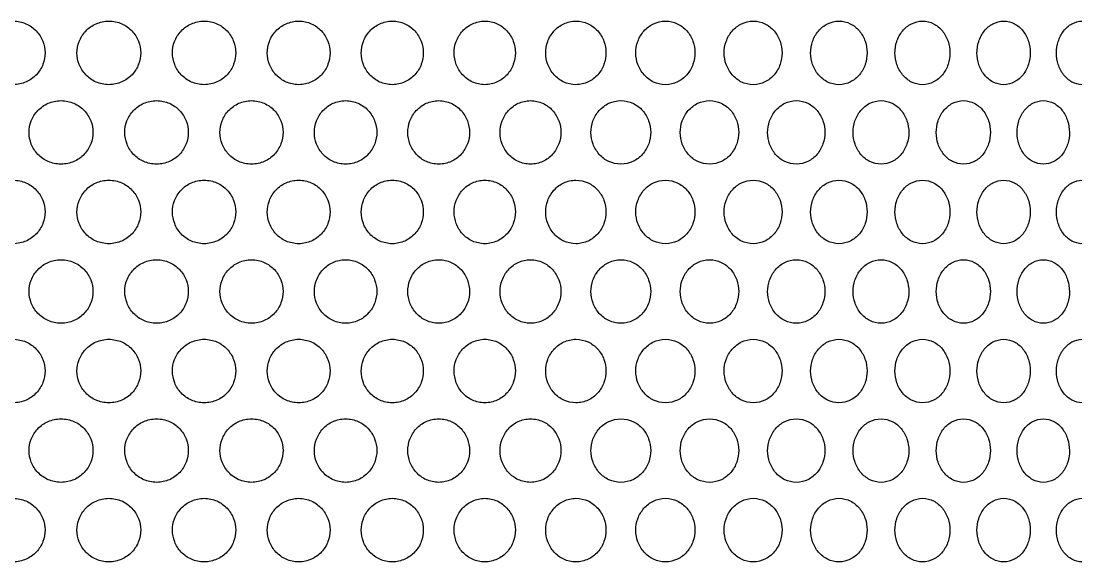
# Model space of a CAD drawing. Header units: millimetres. Extents: x 750 to 8479, y 2174 to 4333.
# Drawn here: x 1292.8 to 1425.3, y 2675.1 to 2743.1 of the extents above; entities that cross this region are included whole.
import ezdxf

# ---------------------------------------------------------------- set-up
doc = ezdxf.new("R2010")
doc.units = ezdxf.units.MM
doc.header["$LTSCALE"] = 153.67
doc.layers.add('02___PRT_ALL_AXES', color=7, linetype='CONTINUOUS')

msp = doc.modelspace()

# ---------------------------------------------------------------- linework, layer by layer
at = {"layer": '02___PRT_ALL_AXES', "color": 0, "linetype": 'Continuous'}
for points in [[(1291.80992, 2743.06591), (1292.40361, 2743.04407), (1293.46504, 2742.83209), (1294.79914, 2741.88914), (1295.63855, 2740.54927), (1295.91488, 2739.08257), (1295.6497, 2737.60871), (1294.81201, 2736.25421), (1293.47102, 2735.30107), (1292.40599, 2735.08754), (1291.80992, 2735.06591)], [(1303.83425, 2735.06591), (1303.24291, 2735.08775), (1302.185, 2735.29974), (1300.85404, 2736.24269), (1300.01596, 2737.58256), (1299.73997, 2739.04925), (1300.00483, 2740.52312), (1300.84119, 2741.87762), (1302.17905, 2742.83075), (1303.24053, 2743.04428), (1303.83425, 2743.06591)], [(1303.83425, 2743.06591), (1304.42559, 2743.04407), (1305.48264, 2742.83209), (1306.81084, 2741.88914), (1307.64635, 2740.54927), (1307.92137, 2739.08257), (1307.65745, 2737.60871), (1306.82366, 2736.25421), (1305.4886, 2735.30107), (1304.42797, 2735.08754), (1303.83425, 2735.06591)], [(1315.79705, 2735.06591), (1315.20943, 2735.08775), (1314.15798, 2735.29974), (1312.83476, 2736.24269), (1312.00137, 2737.58256), (1311.72689, 2739.04925), (1311.99029, 2740.52312), (1312.82199, 2741.87762), (1314.15206, 2742.83075), (1315.20706, 2743.04428), (1315.79705, 2743.06591)], [(1315.79705, 2743.06591), (1316.38467, 2743.04407), (1317.43487, 2742.83209), (1318.75408, 2741.88914), (1319.58375, 2740.54927), (1319.85681, 2739.08257), (1319.59476, 2737.60871), (1318.76681, 2736.25421), (1317.44079, 2735.30107), (1316.38704, 2735.08754), (1315.79705, 2735.06591)], [(1327.67045, 2735.06591), (1327.08792, 2735.08775), (1326.04538, 2735.29974), (1324.73298, 2736.24269), (1323.90621, 2737.58256), (1323.63389, 2739.04925), (1323.89523, 2740.52312), (1324.72031, 2741.87762), (1326.03951, 2742.83075), (1327.08558, 2743.04428), (1327.67045, 2743.06591)], [(1327.67045, 2743.06591), (1328.25298, 2743.04407), (1329.29389, 2742.83209), (1330.60104, 2741.88914), (1331.42292, 2740.54927), (1331.6934, 2739.08257), (1331.43383, 2737.60871), (1330.61365, 2736.25421), (1329.29975, 2735.30107), (1328.25533, 2735.08754), (1327.67045, 2735.06591)], [(1339.42681, 2735.06591), (1338.85072, 2735.08775), (1337.81952, 2735.29974), (1336.521, 2736.24269), (1335.70278, 2737.58256), (1335.43324, 2739.04925), (1335.69191, 2740.52312), (1336.50846, 2741.87762), (1337.81371, 2742.83075), (1338.8484, 2743.04428), (1339.42681, 2743.06591)], [(1339.42681, 2743.06591), (1340.00289, 2743.04407), (1341.03209, 2742.83209), (1342.32412, 2741.88914), (1343.13631, 2740.54927), (1343.40357, 2739.08257), (1343.1471, 2737.60871), (1342.33659, 2736.25421), (1341.03788, 2735.30107), (1340.00521, 2735.08754), (1339.42681, 2735.06591)], [(1351.03874, 2735.06591), (1350.47044, 2735.08775), (1349.45298, 2735.29974), (1348.17136, 2736.24269), (1347.36359, 2737.58256), (1347.09747, 2739.04925), (1347.35286, 2740.52312), (1348.15898, 2741.87762), (1349.44725, 2742.83075), (1350.46815, 2743.04428), (1351.03874, 2743.06591)], [(1351.03874, 2743.06591), (1351.60704, 2743.04407), (1352.62211, 2742.83209), (1353.89603, 2741.88914), (1354.69664, 2740.54927), (1354.96005, 2739.08257), (1354.70727, 2737.60871), (1353.90832, 2736.25421), (1352.62783, 2735.30107), (1351.60932, 2735.08754), (1351.03874, 2735.06591)], [(1362.4792, 2735.06591), (1361.92001, 2735.08775), (1360.91866, 2735.29974), (1359.65693, 2736.24269), (1358.8615, 2737.58256), (1358.59941, 2739.04925), (1358.85093, 2740.52312), (1359.64474, 2741.87762), (1360.91302, 2742.83075), (1361.91776, 2743.04428), (1362.4792, 2743.06591)], [(1362.4792, 2743.06591), (1363.03839, 2743.04407), (1364.03698, 2742.83209), (1365.28982, 2741.88914), (1366.07698, 2740.54927), (1366.33594, 2739.08257), (1366.08743, 2737.60871), (1365.30191, 2736.25421), (1364.04261, 2735.30107), (1363.04064, 2735.08754), (1362.4792, 2735.06591)], [(1373.72155, 2735.06591), (1373.17278, 2735.08775), (1372.18986, 2735.29974), (1370.95096, 2736.24269), (1370.16971, 2737.58256), (1369.91227, 2739.04925), (1370.15933, 2740.52312), (1370.93899, 2741.87762), (1372.18432, 2742.83075), (1373.17057, 2743.04428), (1373.72155, 2743.06591)], [(1373.72155, 2743.06591), (1374.27032, 2743.04407), (1375.25012, 2742.83209), (1376.47895, 2741.88914), (1377.25083, 2740.54927), (1377.50473, 2739.08257), (1377.26107, 2737.60871), (1376.49081, 2736.25421), (1375.25563, 2735.30107), (1374.27253, 2735.08754), (1373.72155, 2735.06591)], [(1384.7396, 2735.06591), (1384.20252, 2735.08775), (1383.24033, 2735.29974), (1382.02714, 2736.24269), (1381.26191, 2737.58256), (1381.00971, 2739.04925), (1381.25174, 2740.52312), (1382.01542, 2741.87762), (1383.23491, 2742.83075), (1384.20036, 2743.04428), (1384.7396, 2743.06591)], [(1384.7396, 2743.06591), (1385.27669, 2743.04407), (1386.23539, 2742.83209), (1387.43737, 2741.88914), (1388.19216, 2740.54927), (1388.44041, 2739.08257), (1388.20218, 2737.60871), (1387.44896, 2736.25421), (1386.24079, 2735.30107), (1385.27885, 2735.08754), (1384.7396, 2735.06591)], [(1395.50771, 2735.06591), (1394.98357, 2735.08775), (1394.04435, 2735.29974), (1392.85969, 2736.24269), (1392.11225, 2737.58256), (1391.86588, 2739.04925), (1392.10232, 2740.52312), (1392.84825, 2741.87762), (1394.03906, 2742.83075), (1394.98146, 2743.04428), (1395.50771, 2743.06591)], [(1395.50771, 2743.06591), (1396.03185, 2743.04407), (1396.96723, 2742.83209), (1398.13955, 2741.88914), (1398.8755, 2740.54927), (1399.11752, 2739.08257), (1398.88527, 2737.60871), (1398.15085, 2736.25421), (1396.9725, 2735.30107), (1396.03395, 2735.08754), (1395.50771, 2735.06591)], [(1406.00077, 2735.06591), (1405.4908, 2735.08775), (1404.57674, 2735.29974), (1403.42338, 2736.24269), (1402.69547, 2737.58256), (1402.4555, 2739.04925), (1402.68579, 2740.52312), (1403.41223, 2741.87762), (1404.57159, 2742.83075), (1405.48874, 2743.04428), (1406.00077, 2743.06591)], [(1406.00077, 2743.06591), (1406.51075, 2743.04407), (1407.42064, 2742.83209), (1408.56056, 2741.88914), (1409.27597, 2740.54927), (1409.5112, 2739.08257), (1409.28546, 2737.60871), (1408.57155, 2736.25421), (1407.42577, 2735.30107), (1406.5128, 2735.08754), (1406.00077, 2735.06591)], [(1416.19437, 2735.06591), (1415.69975, 2735.08775), (1414.81297, 2735.29974), (1413.69359, 2736.24269), (1412.98691, 2737.58256), (1412.75391, 2739.04925), (1412.97752, 2740.52312), (1413.68278, 2741.87762), (1414.80798, 2742.83075), (1415.69776, 2743.04428), (1416.19437, 2743.06591)], [(1416.19437, 2743.06591), (1416.689, 2743.04407), (1417.57128, 2742.83209), (1418.67615, 2741.88914), (1419.36934, 2740.54927), (1419.59723, 2739.08257), (1419.37853, 2737.60871), (1418.6868, 2736.25421), (1417.57624, 2735.30107), (1416.69099, 2735.08754), (1416.19437, 2735.06591)], [(1426.06477, 2735.06591), (1425.58664, 2735.08775), (1424.72922, 2735.29974), (1423.64643, 2736.24269), (1422.96262, 2737.58256), (1422.73712, 2739.04925), (1422.95352, 2740.52312), (1423.63596, 2741.87762), (1424.72439, 2742.83075), (1425.58472, 2743.04428), (1426.06477, 2743.06591)], [(1297.82803, 2725.06591), (1297.23534, 2725.08775), (1296.17513, 2725.29974), (1294.84146, 2726.24269), (1294.00177, 2727.58256), (1293.72526, 2729.04925), (1293.99062, 2730.52312), (1294.82859, 2731.87762), (1296.16916, 2732.83075), (1297.23296, 2733.04428), (1297.82803, 2733.06591)], [(1297.82803, 2733.06591), (1298.42072, 2733.04407), (1299.48027, 2732.83209), (1300.8118, 2731.88914), (1301.64951, 2730.54927), (1301.92526, 2729.08257), (1301.66063, 2727.60871), (1300.82465, 2726.25421), (1299.48623, 2725.30107), (1298.4231, 2725.08754), (1297.82803, 2725.06591)], [(1309.82509, 2725.06591), (1309.23544, 2725.08775), (1308.18045, 2725.29974), (1306.85297, 2726.24269), (1306.01699, 2727.58256), (1305.74168, 2729.04925), (1306.00589, 2730.52312), (1306.84016, 2731.87762), (1308.17451, 2732.83075), (1309.23306, 2733.04428), (1309.82509, 2733.06591)], [(1309.82509, 2733.06591), (1310.41474, 2733.04407), (1311.46867, 2732.83209), (1312.79276, 2731.88914), (1313.62559, 2730.54927), (1313.89971, 2729.08257), (1313.63665, 2727.60871), (1312.80554, 2726.25421), (1311.47461, 2725.30107), (1310.41711, 2725.08754), (1309.82509, 2725.06591)], [(1321.74666, 2725.06591), (1321.16141, 2725.08775), (1320.11412, 2725.29974), (1318.79592, 2726.24269), (1317.9656, 2727.58256), (1317.69211, 2729.04925), (1317.95457, 2730.52312), (1318.78319, 2731.87762), (1320.10822, 2732.83075), (1321.15906, 2733.04428), (1321.74666, 2733.06591)], [(1321.74666, 2733.06591), (1322.33191, 2733.04407), (1323.37777, 2732.83209), (1324.69133, 2731.88914), (1325.51734, 2730.54927), (1325.78919, 2729.08257), (1325.52831, 2727.60871), (1324.704, 2726.25421), (1323.38365, 2725.30107), (1322.33426, 2725.08754), (1321.74666, 2725.06591)], [(1333.56498, 2725.06591), (1332.9855, 2725.08775), (1331.94833, 2725.29974), (1330.64249, 2726.24269), (1329.81975, 2727.58256), (1329.54874, 2729.04925), (1329.80882, 2730.52312), (1330.62988, 2731.87762), (1331.94249, 2732.83075), (1332.98317, 2733.04428), (1333.56498, 2733.06591)], [(1333.56498, 2733.06591), (1334.14446, 2733.04407), (1335.17981, 2732.83209), (1336.47978, 2731.88914), (1337.29705, 2730.54927), (1337.566, 2729.08257), (1337.3079, 2727.60871), (1336.49232, 2726.25421), (1335.18564, 2725.30107), (1334.14679, 2725.08754), (1333.56498, 2725.06591)], [(1345.25253, 2725.06591), (1344.68017, 2725.08775), (1343.65554, 2725.29974), (1342.36509, 2726.24269), (1341.55186, 2727.58256), (1341.28395, 2729.04925), (1341.54106, 2730.52312), (1342.35263, 2731.87762), (1343.64977, 2732.83075), (1344.67786, 2733.04428), (1345.25253, 2733.06591)], [(1345.25253, 2733.06591), (1345.82488, 2733.04407), (1346.84732, 2732.83209), (1348.13067, 2731.88914), (1348.9373, 2730.54927), (1349.20271, 2729.08257), (1348.94801, 2727.60871), (1348.14305, 2726.25421), (1346.85307, 2725.30107), (1345.82719, 2725.08754), (1345.25253, 2725.06591)], [(1356.78208, 2725.06591), (1356.21817, 2725.08775), (1355.20847, 2725.29974), (1353.93642, 2726.24269), (1353.13459, 2727.58256), (1352.87041, 2729.04925), (1353.12394, 2730.52312), (1353.92414, 2731.87762), (1355.20278, 2732.83075), (1356.2159, 2733.04428), (1356.78208, 2733.06591)], [(1356.78208, 2733.06591), (1357.34598, 2733.04407), (1358.35312, 2732.83209), (1359.61686, 2731.88914), (1360.41098, 2730.54927), (1360.67224, 2729.08257), (1360.42152, 2727.60871), (1359.62905, 2726.25421), (1358.35879, 2725.30107), (1357.34825, 2725.08754), (1356.78208, 2725.06591)], [(1368.12679, 2725.06591), (1367.57265, 2725.08775), (1366.58022, 2725.29974), (1365.32954, 2726.24269), (1364.54097, 2727.58256), (1364.28113, 2729.04925), (1364.5305, 2730.52312), (1365.31746, 2731.87762), (1366.57463, 2732.83075), (1367.57042, 2733.04428), (1368.12679, 2733.06591)], [(1368.12679, 2733.06591), (1368.68093, 2733.04407), (1369.67041, 2732.83209), (1370.91161, 2731.88914), (1371.69135, 2730.54927), (1371.94786, 2729.08257), (1371.7017, 2727.60871), (1370.92358, 2726.25421), (1369.67598, 2725.30107), (1368.68316, 2725.08754), (1368.12679, 2725.06591)], [(1379.26023, 2725.06591), (1378.71714, 2725.08775), (1377.74431, 2725.29974), (1376.5179, 2726.24269), (1375.74444, 2727.58256), (1375.48954, 2729.04925), (1375.73416, 2730.52312), (1376.50606, 2731.87762), (1377.73883, 2732.83075), (1378.71496, 2733.04428), (1379.26023, 2733.06591)], [(1379.26023, 2733.06591), (1379.80332, 2733.04407), (1380.77285, 2732.83209), (1381.98861, 2731.88914), (1382.75217, 2730.54927), (1383.00331, 2729.08257), (1382.7623, 2727.60871), (1382.00033, 2726.25421), (1380.77831, 2725.30107), (1379.8055, 2725.08754), (1379.26023, 2725.06591)], [(1390.15648, 2725.06591), (1389.62572, 2725.08775), (1388.67474, 2725.29974), (1387.47546, 2726.24269), (1386.7189, 2727.58256), (1386.46954, 2729.04925), (1386.70885, 2730.52312), (1387.46388, 2731.87762), (1388.66938, 2732.83075), (1389.62358, 2733.04428), (1390.15648, 2733.06591)], [(1390.15648, 2733.06591), (1390.68725, 2733.04407), (1391.63457, 2732.83209), (1392.82206, 2731.88914), (1393.56765, 2730.54927), (1393.81286, 2729.08257), (1393.57755, 2727.60871), (1392.83351, 2726.25421), (1391.6399, 2725.30107), (1390.68938, 2725.08754), (1390.15648, 2725.06591)], [(1400.79016, 2725.06591), (1400.27295, 2725.08775), (1399.34604, 2725.29974), (1398.17669, 2726.24269), (1397.4388, 2727.58256), (1397.19556, 2729.04925), (1397.429, 2730.52312), (1398.1654, 2731.87762), (1399.34082, 2732.83075), (1400.27087, 2733.04428), (1400.79016, 2733.06591)], [(1400.79016, 2733.06591), (1401.30737, 2733.04407), (1402.23028, 2732.83209), (1403.38673, 2731.88914), (1404.11263, 2730.54927), (1404.35132, 2729.08257), (1404.12226, 2727.60871), (1403.39788, 2726.25421), (1402.23548, 2725.30107), (1401.30945, 2725.08754), (1400.79016, 2725.06591)], [(1411.13651, 2725.06591), (1410.63406, 2725.08775), (1409.73338, 2725.29974), (1408.59668, 2726.24269), (1407.87917, 2727.58256), (1407.64262, 2729.04925), (1407.86964, 2730.52312), (1408.5857, 2731.87762), (1409.72831, 2732.83075), (1410.63204, 2733.04428), (1411.13651, 2733.06591)], [(1411.13651, 2733.06591), (1411.63896, 2733.04407), (1412.5353, 2732.83209), (1413.65802, 2731.88914), (1414.36253, 2730.54927), (1414.59415, 2729.08257), (1414.37187, 2727.60871), (1413.66885, 2726.25421), (1412.54035, 2725.30107), (1411.64098, 2725.08754), (1411.13651, 2725.06591)], [(1421.17143, 2725.06591), (1420.68491, 2725.08775), (1419.81256, 2725.29974), (1418.71115, 2726.24269), (1418.0157, 2727.58256), (1417.78638, 2729.04925), (1418.00645, 2730.52312), (1418.70051, 2731.87762), (1419.80764, 2732.83075), (1420.68295, 2733.04428), (1421.17143, 2733.06591)], [(1421.17143, 2733.06591), (1421.65794, 2733.04407), (1422.52564, 2732.83209), (1423.61201, 2731.88914), (1424.29349, 2730.54927), (1424.5175, 2729.08257), (1424.30253, 2727.60871), (1423.62249, 2726.25421), (1422.53052, 2725.30107), (1421.6599, 2725.08754), (1421.17143, 2725.06591)], [(1291.80992, 2723.06591), (1292.40361, 2723.04407), (1293.46504, 2722.83209), (1294.79914, 2721.88914), (1295.63855, 2720.54927), (1295.91488, 2719.08257), (1295.6497, 2717.60871), (1294.81201, 2716.25421), (1293.47102, 2715.30107), (1292.40599, 2715.08754), (1291.80992, 2715.06591)], [(1303.83425, 2715.06591), (1303.24291, 2715.08775), (1302.185, 2715.29974), (1300.85404, 2716.24269), (1300.01596, 2717.58256), (1299.73997, 2719.04925), (1300.00483, 2720.52312), (1300.84119, 2721.87762), (1302.17905, 2722.83075), (1303.24053, 2723.04428), (1303.83425, 2723.06591)], [(1303.83425, 2723.06591), (1304.42559, 2723.04407), (1305.48264, 2722.83209), (1306.81084, 2721.88914), (1307.64635, 2720.54927), (1307.92137, 2719.08257), (1307.65745, 2717.60871), (1306.82366, 2716.25421), (1305.4886, 2715.30107), (1304.42797, 2715.08754), (1303.83425, 2715.06591)], [(1315.79705, 2715.06591), (1315.20943, 2715.08775), (1314.15798, 2715.29974), (1312.83476, 2716.24269), (1312.00137, 2717.58256), (1311.72689, 2719.04925), (1311.99029, 2720.52312), (1312.82199, 2721.87762), (1314.15206, 2722.83075), (1315.20706, 2723.04428), (1315.79705, 2723.06591)], [(1315.79705, 2723.06591), (1316.38467, 2723.04407), (1317.43487, 2722.83209), (1318.75408, 2721.88914), (1319.58375, 2720.54927), (1319.85681, 2719.08257), (1319.59476, 2717.60871), (1318.76681, 2716.25421), (1317.44079, 2715.30107), (1316.38704, 2715.08754), (1315.79705, 2715.06591)], [(1327.67045, 2715.06591), (1327.08792, 2715.08775), (1326.04538, 2715.29974), (1324.73298, 2716.24269), (1323.90621, 2717.58256), (1323.63389, 2719.04925), (1323.89523, 2720.52312), (1324.72031, 2721.87762), (1326.03951, 2722.83075), (1327.08558, 2723.04428), (1327.67045, 2723.06591)], [(1327.67045, 2723.06591), (1328.25298, 2723.04407), (1329.29389, 2722.83209), (1330.60104, 2721.88914), (1331.42292, 2720.54927), (1331.6934, 2719.08257), (1331.43383, 2717.60871), (1330.61365, 2716.25421), (1329.29975, 2715.30107), (1328.25533, 2715.08754), (1327.67045, 2715.06591)], [(1339.42681, 2715.06591), (1338.85072, 2715.08775), (1337.81952, 2715.29974), (1336.521, 2716.24269), (1335.70278, 2717.58256), (1335.43324, 2719.04925), (1335.69191, 2720.52312), (1336.50846, 2721.87762), (1337.81371, 2722.83075), (1338.8484, 2723.04428), (1339.42681, 2723.06591)], [(1339.42681, 2723.06591), (1340.00289, 2723.04407), (1341.03209, 2722.83209), (1342.32412, 2721.88914), (1343.13631, 2720.54927), (1343.40357, 2719.08257), (1343.1471, 2717.60871), (1342.33659, 2716.25421), (1341.03788, 2715.30107), (1340.00521, 2715.08754), (1339.42681, 2715.06591)], [(1351.03874, 2715.06591), (1350.47044, 2715.08775), (1349.45298, 2715.29974), (1348.17136, 2716.24269), (1347.36359, 2717.58256), (1347.09747, 2719.04925), (1347.35286, 2720.52312), (1348.15898, 2721.87762), (1349.44725, 2722.83075), (1350.46815, 2723.04428), (1351.03874, 2723.06591)], [(1351.03874, 2723.06591), (1351.60704, 2723.04407), (1352.62211, 2722.83209), (1353.89603, 2721.88914), (1354.69664, 2720.54927), (1354.96005, 2719.08257), (1354.70727, 2717.60871), (1353.90832, 2716.25421), (1352.62783, 2715.30107), (1351.60932, 2715.08754), (1351.03874, 2715.06591)], [(1362.4792, 2715.06591), (1361.92001, 2715.08775), (1360.91866, 2715.29974), (1359.65693, 2716.24269), (1358.8615, 2717.58256), (1358.59941, 2719.04925), (1358.85093, 2720.52312), (1359.64474, 2721.87762), (1360.91302, 2722.83075), (1361.91776, 2723.04428), (1362.4792, 2723.06591)], [(1362.4792, 2723.06591), (1363.03839, 2723.04407), (1364.03698, 2722.83209), (1365.28982, 2721.88914), (1366.07698, 2720.54927), (1366.33594, 2719.08257), (1366.08743, 2717.60871), (1365.30191, 2716.25421), (1364.04261, 2715.30107), (1363.04064, 2715.08754), (1362.4792, 2715.06591)], [(1373.72155, 2715.06591), (1373.17278, 2715.08775), (1372.18986, 2715.29974), (1370.95096, 2716.24269), (1370.16971, 2717.58256), (1369.91227, 2719.04925), (1370.15933, 2720.52312), (1370.93899, 2721.87762), (1372.18432, 2722.83075), (1373.17057, 2723.04428), (1373.72155, 2723.06591)], [(1373.72155, 2723.06591), (1374.27032, 2723.04407), (1375.25012, 2722.83209), (1376.47895, 2721.88914), (1377.25083, 2720.54927), (1377.50473, 2719.08257), (1377.26107, 2717.60871), (1376.49081, 2716.25421), (1375.25563, 2715.30107), (1374.27253, 2715.08754), (1373.72155, 2715.06591)], [(1384.7396, 2715.06591), (1384.20252, 2715.08775), (1383.24033, 2715.29974), (1382.02714, 2716.24269), (1381.26191, 2717.58256), (1381.00971, 2719.04925), (1381.25174, 2720.52312), (1382.01542, 2721.87762), (1383.23491, 2722.83075), (1384.20036, 2723.04428), (1384.7396, 2723.06591)], [(1384.7396, 2723.06591), (1385.27669, 2723.04407), (1386.23539, 2722.83209), (1387.43737, 2721.88914), (1388.19216, 2720.54927), (1388.44041, 2719.08257), (1388.20218, 2717.60871), (1387.44896, 2716.25421), (1386.24079, 2715.30107), (1385.27885, 2715.08754), (1384.7396, 2715.06591)], [(1395.50771, 2715.06591), (1394.98357, 2715.08775), (1394.04435, 2715.29974), (1392.85969, 2716.24269), (1392.11225, 2717.58256), (1391.86588, 2719.04925), (1392.10232, 2720.52312), (1392.84825, 2721.87762), (1394.03906, 2722.83075), (1394.98146, 2723.04428), (1395.50771, 2723.06591)], [(1395.50771, 2723.06591), (1396.03185, 2723.04407), (1396.96723, 2722.83209), (1398.13955, 2721.88914), (1398.8755, 2720.54927), (1399.11752, 2719.08257), (1398.88527, 2717.60871), (1398.15085, 2716.25421), (1396.9725, 2715.30107), (1396.03395, 2715.08754), (1395.50771, 2715.06591)], [(1406.00077, 2715.06591), (1405.4908, 2715.08775), (1404.57674, 2715.29974), (1403.42338, 2716.24269), (1402.69547, 2717.58256), (1402.4555, 2719.04925), (1402.68579, 2720.52312), (1403.41223, 2721.87762), (1404.57159, 2722.83075), (1405.48874, 2723.04428), (1406.00077, 2723.06591)], [(1406.00077, 2723.06591), (1406.51075, 2723.04407), (1407.42064, 2722.83209), (1408.56056, 2721.88914), (1409.27597, 2720.54927), (1409.5112, 2719.08257), (1409.28546, 2717.60871), (1408.57155, 2716.25421), (1407.42577, 2715.30107), (1406.5128, 2715.08754), (1406.00077, 2715.06591)], [(1416.19437, 2715.06591), (1415.69975, 2715.08775), (1414.81297, 2715.29974), (1413.69359, 2716.24269), (1412.98691, 2717.58256), (1412.75391, 2719.04925), (1412.97752, 2720.52312), (1413.68278, 2721.87762), (1414.80798, 2722.83075), (1415.69776, 2723.04428), (1416.19437, 2723.06591)], [(1416.19437, 2723.06591), (1416.689, 2723.04407), (1417.57128, 2722.83209), (1418.67615, 2721.88914), (1419.36934, 2720.54927), (1419.59723, 2719.08257), (1419.37853, 2717.60871), (1418.6868, 2716.25421), (1417.57624, 2715.30107), (1416.69099, 2715.08754), (1416.19437, 2715.06591)], [(1426.06477, 2715.06591), (1425.58664, 2715.08775), (1424.72922, 2715.29974), (1423.64643, 2716.24269), (1422.96262, 2717.58256), (1422.73712, 2719.04925), (1422.95352, 2720.52312), (1423.63596, 2721.87762), (1424.72439, 2722.83075), (1425.58472, 2723.04428), (1426.06477, 2723.06591)], [(1297.82803, 2705.06591), (1297.23534, 2705.08775), (1296.17513, 2705.29974), (1294.84146, 2706.24269), (1294.00177, 2707.58256), (1293.72526, 2709.04925), (1293.99062, 2710.52312), (1294.82859, 2711.87762), (1296.16916, 2712.83075), (1297.23296, 2713.04428), (1297.82803, 2713.06591)], [(1297.82803, 2713.06591), (1298.42072, 2713.04407), (1299.48027, 2712.83209), (1300.8118, 2711.88914), (1301.64951, 2710.54927), (1301.92526, 2709.08257), (1301.66063, 2707.60871), (1300.82465, 2706.25421), (1299.48623, 2705.30107), (1298.4231, 2705.08754), (1297.82803, 2705.06591)], [(1309.82509, 2705.06591), (1309.23544, 2705.08775), (1308.18045, 2705.29974), (1306.85297, 2706.24269), (1306.01699, 2707.58256), (1305.74168, 2709.04925), (1306.00589, 2710.52312), (1306.84016, 2711.87762), (1308.17451, 2712.83075), (1309.23306, 2713.04428), (1309.82509, 2713.06591)], [(1309.82509, 2713.06591), (1310.41474, 2713.04407), (1311.46867, 2712.83209), (1312.79276, 2711.88914), (1313.62559, 2710.54927), (1313.89971, 2709.08257), (1313.63665, 2707.60871), (1312.80554, 2706.25421), (1311.47461, 2705.30107), (1310.41711, 2705.08754), (1309.82509, 2705.06591)], [(1321.74666, 2705.06591), (1321.16141, 2705.08775), (1320.11412, 2705.29974), (1318.79592, 2706.24269), (1317.9656, 2707.58256), (1317.69211, 2709.04925), (1317.95457, 2710.52312), (1318.78319, 2711.87762), (1320.10822, 2712.83075), (1321.15906, 2713.04428), (1321.74666, 2713.06591)], [(1321.74666, 2713.06591), (1322.33191, 2713.04407), (1323.37777, 2712.83209), (1324.69133, 2711.88914), (1325.51734, 2710.54927), (1325.78919, 2709.08257), (1325.52831, 2707.60871), (1324.704, 2706.25421), (1323.38365, 2705.30107), (1322.33426, 2705.08754), (1321.74666, 2705.06591)], [(1333.56498, 2705.06591), (1332.9855, 2705.08775), (1331.94833, 2705.29974), (1330.64249, 2706.24269), (1329.81975, 2707.58256), (1329.54874, 2709.04925), (1329.80882, 2710.52312), (1330.62988, 2711.87762), (1331.94249, 2712.83075), (1332.98317, 2713.04428), (1333.56498, 2713.06591)], [(1333.56498, 2713.06591), (1334.14446, 2713.04407), (1335.17981, 2712.83209), (1336.47978, 2711.88914), (1337.29705, 2710.54927), (1337.566, 2709.08257), (1337.3079, 2707.60871), (1336.49232, 2706.25421), (1335.18564, 2705.30107), (1334.14679, 2705.08754), (1333.56498, 2705.06591)], [(1345.25253, 2705.06591), (1344.68017, 2705.08775), (1343.65554, 2705.29974), (1342.36509, 2706.24269), (1341.55186, 2707.58256), (1341.28395, 2709.04925), (1341.54106, 2710.52312), (1342.35263, 2711.87762), (1343.64977, 2712.83075), (1344.67786, 2713.04428), (1345.25253, 2713.06591)], [(1345.25253, 2713.06591), (1345.82488, 2713.04407), (1346.84732, 2712.83209), (1348.13067, 2711.88914), (1348.9373, 2710.54927), (1349.20271, 2709.08257), (1348.94801, 2707.60871), (1348.14305, 2706.25421), (1346.85307, 2705.30107), (1345.82719, 2705.08754), (1345.25253, 2705.06591)], [(1356.78208, 2705.06591), (1356.21817, 2705.08775), (1355.20847, 2705.29974), (1353.93642, 2706.24269), (1353.13459, 2707.58256), (1352.87041, 2709.04925), (1353.12394, 2710.52312), (1353.92414, 2711.87762), (1355.20278, 2712.83075), (1356.2159, 2713.04428), (1356.78208, 2713.06591)], [(1356.78208, 2713.06591), (1357.34598, 2713.04407), (1358.35312, 2712.83209), (1359.61686, 2711.88914), (1360.41098, 2710.54927), (1360.67224, 2709.08257), (1360.42152, 2707.60871), (1359.62905, 2706.25421), (1358.35879, 2705.30107), (1357.34825, 2705.08754), (1356.78208, 2705.06591)], [(1368.12679, 2705.06591), (1367.57265, 2705.08775), (1366.58022, 2705.29974), (1365.32954, 2706.24269), (1364.54097, 2707.58256), (1364.28113, 2709.04925), (1364.5305, 2710.52312), (1365.31746, 2711.87762), (1366.57463, 2712.83075), (1367.57042, 2713.04428), (1368.12679, 2713.06591)], [(1368.12679, 2713.06591), (1368.68093, 2713.04407), (1369.67041, 2712.83209), (1370.91161, 2711.88914), (1371.69135, 2710.54927), (1371.94786, 2709.08257), (1371.7017, 2707.60871), (1370.92358, 2706.25421), (1369.67598, 2705.30107), (1368.68316, 2705.08754), (1368.12679, 2705.06591)], [(1379.26023, 2705.06591), (1378.71714, 2705.08775), (1377.74431, 2705.29974), (1376.5179, 2706.24269), (1375.74444, 2707.58256), (1375.48954, 2709.04925), (1375.73416, 2710.52312), (1376.50606, 2711.87762), (1377.73883, 2712.83075), (1378.71496, 2713.04428), (1379.26023, 2713.06591)], [(1379.26023, 2713.06591), (1379.80332, 2713.04407), (1380.77285, 2712.83209), (1381.98861, 2711.88914), (1382.75217, 2710.54927), (1383.00331, 2709.08257), (1382.7623, 2707.60871), (1382.00033, 2706.25421), (1380.77831, 2705.30107), (1379.8055, 2705.08754), (1379.26023, 2705.06591)], [(1390.15648, 2705.06591), (1389.62572, 2705.08775), (1388.67474, 2705.29974), (1387.47546, 2706.24269), (1386.7189, 2707.58256), (1386.46954, 2709.04925), (1386.70885, 2710.52312), (1387.46388, 2711.87762), (1388.66938, 2712.83075), (1389.62358, 2713.04428), (1390.15648, 2713.06591)], [(1390.15648, 2713.06591), (1390.68725, 2713.04407), (1391.63457, 2712.83209), (1392.82206, 2711.88914), (1393.56765, 2710.54927), (1393.81286, 2709.08257), (1393.57755, 2707.60871), (1392.83351, 2706.25421), (1391.6399, 2705.30107), (1390.68938, 2705.08754), (1390.15648, 2705.06591)], [(1400.79016, 2705.06591), (1400.27295, 2705.08775), (1399.34604, 2705.29974), (1398.17669, 2706.24269), (1397.4388, 2707.58256), (1397.19556, 2709.04925), (1397.429, 2710.52312), (1398.1654, 2711.87762), (1399.34082, 2712.83075), (1400.27087, 2713.04428), (1400.79016, 2713.06591)], [(1400.79016, 2713.06591), (1401.30737, 2713.04407), (1402.23028, 2712.83209), (1403.38673, 2711.88914), (1404.11263, 2710.54927), (1404.35132, 2709.08257), (1404.12226, 2707.60871), (1403.39788, 2706.25421), (1402.23548, 2705.30107), (1401.30945, 2705.08754), (1400.79016, 2705.06591)], [(1411.13651, 2705.06591), (1410.63406, 2705.08775), (1409.73338, 2705.29974), (1408.59668, 2706.24269), (1407.87917, 2707.58256), (1407.64262, 2709.04925), (1407.86964, 2710.52312), (1408.5857, 2711.87762), (1409.72831, 2712.83075), (1410.63204, 2713.04428), (1411.13651, 2713.06591)], [(1411.13651, 2713.06591), (1411.63896, 2713.04407), (1412.5353, 2712.83209), (1413.65802, 2711.88914), (1414.36253, 2710.54927), (1414.59415, 2709.08257), (1414.37187, 2707.60871), (1413.66885, 2706.25421), (1412.54035, 2705.30107), (1411.64098, 2705.08754), (1411.13651, 2705.06591)], [(1421.17143, 2705.06591), (1420.68491, 2705.08775), (1419.81256, 2705.29974), (1418.71115, 2706.24269), (1418.0157, 2707.58256), (1417.78638, 2709.04925), (1418.00645, 2710.52312), (1418.70051, 2711.87762), (1419.80764, 2712.83075), (1420.68295, 2713.04428), (1421.17143, 2713.06591)], [(1421.17143, 2713.06591), (1421.65794, 2713.04407), (1422.52564, 2712.83209), (1423.61201, 2711.88914), (1424.29349, 2710.54927), (1424.5175, 2709.08257), (1424.30253, 2707.60871), (1423.62249, 2706.25421), (1422.53052, 2705.30107), (1421.6599, 2705.08754), (1421.17143, 2705.06591)], [(1291.80992, 2703.06591), (1292.40361, 2703.04407), (1293.46504, 2702.83209), (1294.79914, 2701.88914), (1295.63855, 2700.54927), (1295.91488, 2699.08257), (1295.6497, 2697.60871), (1294.81201, 2696.25421), (1293.47102, 2695.30107), (1292.40599, 2695.08754), (1291.80992, 2695.06591)], [(1303.83425, 2695.06591), (1303.24291, 2695.08775), (1302.185, 2695.29974), (1300.85404, 2696.24269), (1300.01596, 2697.58256), (1299.73997, 2699.04925), (1300.00483, 2700.52312), (1300.84119, 2701.87762), (1302.17905, 2702.83075), (1303.24053, 2703.04428), (1303.83425, 2703.06591)], [(1303.83425, 2703.06591), (1304.42559, 2703.04407), (1305.48264, 2702.83209), (1306.81084, 2701.88914), (1307.64635, 2700.54927), (1307.92137, 2699.08257), (1307.65745, 2697.60871), (1306.82366, 2696.25421), (1305.4886, 2695.30107), (1304.42797, 2695.08754), (1303.83425, 2695.06591)], [(1315.79705, 2695.06591), (1315.20943, 2695.08775), (1314.15798, 2695.29974), (1312.83476, 2696.24269), (1312.00137, 2697.58256), (1311.72689, 2699.04925), (1311.99029, 2700.52312), (1312.82199, 2701.87762), (1314.15206, 2702.83075), (1315.20706, 2703.04428), (1315.79705, 2703.06591)], [(1315.79705, 2703.06591), (1316.38467, 2703.04407), (1317.43487, 2702.83209), (1318.75408, 2701.88914), (1319.58375, 2700.54927), (1319.85681, 2699.08257), (1319.59476, 2697.60871), (1318.76681, 2696.25421), (1317.44079, 2695.30107), (1316.38704, 2695.08754), (1315.79705, 2695.06591)], [(1327.67045, 2695.06591), (1327.08792, 2695.08775), (1326.04538, 2695.29974), (1324.73298, 2696.24269), (1323.90621, 2697.58256), (1323.63389, 2699.04925), (1323.89523, 2700.52312), (1324.72031, 2701.87762), (1326.03951, 2702.83075), (1327.08558, 2703.04428), (1327.67045, 2703.06591)], [(1327.67045, 2703.06591), (1328.25298, 2703.04407), (1329.29389, 2702.83209), (1330.60104, 2701.88914), (1331.42292, 2700.54927), (1331.6934, 2699.08257), (1331.43383, 2697.60871), (1330.61365, 2696.25421), (1329.29975, 2695.30107), (1328.25533, 2695.08754), (1327.67045, 2695.06591)], [(1339.42681, 2695.06591), (1338.85072, 2695.08775), (1337.81952, 2695.29974), (1336.521, 2696.24269), (1335.70278, 2697.58256), (1335.43324, 2699.04925), (1335.69191, 2700.52312), (1336.50846, 2701.87762), (1337.81371, 2702.83075), (1338.8484, 2703.04428), (1339.42681, 2703.06591)], [(1339.42681, 2703.06591), (1340.00289, 2703.04407), (1341.03209, 2702.83209), (1342.32412, 2701.88914), (1343.13631, 2700.54927), (1343.40357, 2699.08257), (1343.1471, 2697.60871), (1342.33659, 2696.25421), (1341.03788, 2695.30107), (1340.00521, 2695.08754), (1339.42681, 2695.06591)], [(1351.03874, 2695.06591), (1350.47044, 2695.08775), (1349.45298, 2695.29974), (1348.17136, 2696.24269), (1347.36359, 2697.58256), (1347.09747, 2699.04925), (1347.35286, 2700.52312), (1348.15898, 2701.87762), (1349.44725, 2702.83075), (1350.46815, 2703.04428), (1351.03874, 2703.06591)], [(1351.03874, 2703.06591), (1351.60704, 2703.04407), (1352.62211, 2702.83209), (1353.89603, 2701.88914), (1354.69664, 2700.54927), (1354.96005, 2699.08257), (1354.70727, 2697.60871), (1353.90832, 2696.25421), (1352.62783, 2695.30107), (1351.60932, 2695.08754), (1351.03874, 2695.06591)], [(1362.4792, 2695.06591), (1361.92001, 2695.08775), (1360.91866, 2695.29974), (1359.65693, 2696.24269), (1358.8615, 2697.58256), (1358.59941, 2699.04925), (1358.85093, 2700.52312), (1359.64474, 2701.87762), (1360.91302, 2702.83075), (1361.91776, 2703.04428), (1362.4792, 2703.06591)], [(1362.4792, 2703.06591), (1363.03839, 2703.04407), (1364.03698, 2702.83209), (1365.28982, 2701.88914), (1366.07698, 2700.54927), (1366.33594, 2699.08257), (1366.08743, 2697.60871), (1365.30191, 2696.25421), (1364.04261, 2695.30107), (1363.04064, 2695.08754), (1362.4792, 2695.06591)], [(1373.72155, 2695.06591), (1373.17278, 2695.08775), (1372.18986, 2695.29974), (1370.95096, 2696.24269), (1370.16971, 2697.58256), (1369.91227, 2699.04925), (1370.15933, 2700.52312), (1370.93899, 2701.87762), (1372.18432, 2702.83075), (1373.17057, 2703.04428), (1373.72155, 2703.06591)], [(1373.72155, 2703.06591), (1374.27032, 2703.04407), (1375.25012, 2702.83209), (1376.47895, 2701.88914), (1377.25083, 2700.54927), (1377.50473, 2699.08257), (1377.26107, 2697.60871), (1376.49081, 2696.25421), (1375.25563, 2695.30107), (1374.27253, 2695.08754), (1373.72155, 2695.06591)], [(1384.7396, 2695.06591), (1384.20252, 2695.08775), (1383.24033, 2695.29974), (1382.02714, 2696.24269), (1381.26191, 2697.58256), (1381.00971, 2699.04925), (1381.25174, 2700.52312), (1382.01542, 2701.87762), (1383.23491, 2702.83075), (1384.20036, 2703.04428), (1384.7396, 2703.06591)], [(1384.7396, 2703.06591), (1385.27669, 2703.04407), (1386.23539, 2702.83209), (1387.43737, 2701.88914), (1388.19216, 2700.54927), (1388.44041, 2699.08257), (1388.20218, 2697.60871), (1387.44896, 2696.25421), (1386.24079, 2695.30107), (1385.27885, 2695.08754), (1384.7396, 2695.06591)], [(1395.50771, 2695.06591), (1394.98357, 2695.08775), (1394.04435, 2695.29974), (1392.85969, 2696.24269), (1392.11225, 2697.58256), (1391.86588, 2699.04925), (1392.10232, 2700.52312), (1392.84825, 2701.87762), (1394.03906, 2702.83075), (1394.98146, 2703.04428), (1395.50771, 2703.06591)], [(1395.50771, 2703.06591), (1396.03185, 2703.04407), (1396.96723, 2702.83209), (1398.13955, 2701.88914), (1398.8755, 2700.54927), (1399.11752, 2699.08257), (1398.88527, 2697.60871), (1398.15085, 2696.25421), (1396.9725, 2695.30107), (1396.03395, 2695.08754), (1395.50771, 2695.06591)], [(1406.00077, 2695.06591), (1405.4908, 2695.08775), (1404.57674, 2695.29974), (1403.42338, 2696.24269), (1402.69547, 2697.58256), (1402.4555, 2699.04925), (1402.68579, 2700.52312), (1403.41223, 2701.87762), (1404.57159, 2702.83075), (1405.48874, 2703.04428), (1406.00077, 2703.06591)], [(1406.00077, 2703.06591), (1406.51075, 2703.04407), (1407.42064, 2702.83209), (1408.56056, 2701.88914), (1409.27597, 2700.54927), (1409.5112, 2699.08257), (1409.28546, 2697.60871), (1408.57155, 2696.25421), (1407.42577, 2695.30107), (1406.5128, 2695.08754), (1406.00077, 2695.06591)], [(1416.19437, 2695.06591), (1415.69975, 2695.08775), (1414.81297, 2695.29974), (1413.69359, 2696.24269), (1412.98691, 2697.58256), (1412.75391, 2699.04925), (1412.97752, 2700.52312), (1413.68278, 2701.87762), (1414.80798, 2702.83075), (1415.69776, 2703.04428), (1416.19437, 2703.06591)], [(1416.19437, 2703.06591), (1416.689, 2703.04407), (1417.57128, 2702.83209), (1418.67615, 2701.88914), (1419.36934, 2700.54927), (1419.59723, 2699.08257), (1419.37853, 2697.60871), (1418.6868, 2696.25421), (1417.57624, 2695.30107), (1416.69099, 2695.08754), (1416.19437, 2695.06591)], [(1426.06477, 2695.06591), (1425.58664, 2695.08775), (1424.72922, 2695.29974), (1423.64643, 2696.24269), (1422.96262, 2697.58256), (1422.73712, 2699.04925), (1422.95352, 2700.52312), (1423.63596, 2701.87762), (1424.72439, 2702.83075), (1425.58472, 2703.04428), (1426.06477, 2703.06591)], [(1297.82803, 2685.06591), (1297.23534, 2685.08775), (1296.17513, 2685.29974), (1294.84146, 2686.24269), (1294.00177, 2687.58256), (1293.72526, 2689.04925), (1293.99062, 2690.52312), (1294.82859, 2691.87762), (1296.16916, 2692.83075), (1297.23296, 2693.04428), (1297.82803, 2693.06591)], [(1297.82803, 2693.06591), (1298.42072, 2693.04407), (1299.48027, 2692.83209), (1300.8118, 2691.88914), (1301.64951, 2690.54927), (1301.92526, 2689.08257), (1301.66063, 2687.60871), (1300.82465, 2686.25421), (1299.48623, 2685.30107), (1298.4231, 2685.08754), (1297.82803, 2685.06591)], [(1309.82509, 2685.06591), (1309.23544, 2685.08775), (1308.18045, 2685.29974), (1306.85297, 2686.24269), (1306.01699, 2687.58256), (1305.74168, 2689.04925), (1306.00589, 2690.52312), (1306.84016, 2691.87762), (1308.17451, 2692.83075), (1309.23306, 2693.04428), (1309.82509, 2693.06591)], [(1309.82509, 2693.06591), (1310.41474, 2693.04407), (1311.46867, 2692.83209), (1312.79276, 2691.88914), (1313.62559, 2690.54927), (1313.89971, 2689.08257), (1313.63665, 2687.60871), (1312.80554, 2686.25421), (1311.47461, 2685.30107), (1310.41711, 2685.08754), (1309.82509, 2685.06591)], [(1321.74666, 2685.06591), (1321.16141, 2685.08775), (1320.11412, 2685.29974), (1318.79592, 2686.24269), (1317.9656, 2687.58256), (1317.69211, 2689.04925), (1317.95457, 2690.52312), (1318.78319, 2691.87762), (1320.10822, 2692.83075), (1321.15906, 2693.04428), (1321.74666, 2693.06591)], [(1321.74666, 2693.06591), (1322.33191, 2693.04407), (1323.37777, 2692.83209), (1324.69133, 2691.88914), (1325.51734, 2690.54927), (1325.78919, 2689.08257), (1325.52831, 2687.60871), (1324.704, 2686.25421), (1323.38365, 2685.30107), (1322.33426, 2685.08754), (1321.74666, 2685.06591)], [(1333.56498, 2685.06591), (1332.9855, 2685.08775), (1331.94833, 2685.29974), (1330.64249, 2686.24269), (1329.81975, 2687.58256), (1329.54874, 2689.04925), (1329.80882, 2690.52312), (1330.62988, 2691.87762), (1331.94249, 2692.83075), (1332.98317, 2693.04428), (1333.56498, 2693.06591)], [(1333.56498, 2693.06591), (1334.14446, 2693.04407), (1335.17981, 2692.83209), (1336.47978, 2691.88914), (1337.29705, 2690.54927), (1337.566, 2689.08257), (1337.3079, 2687.60871), (1336.49232, 2686.25421), (1335.18564, 2685.30107), (1334.14679, 2685.08754), (1333.56498, 2685.06591)], [(1345.25253, 2685.06591), (1344.68017, 2685.08775), (1343.65554, 2685.29974), (1342.36509, 2686.24269), (1341.55186, 2687.58256), (1341.28395, 2689.04925), (1341.54106, 2690.52312), (1342.35263, 2691.87762), (1343.64977, 2692.83075), (1344.67786, 2693.04428), (1345.25253, 2693.06591)], [(1345.25253, 2693.06591), (1345.82488, 2693.04407), (1346.84732, 2692.83209), (1348.13067, 2691.88914), (1348.9373, 2690.54927), (1349.20271, 2689.08257), (1348.94801, 2687.60871), (1348.14305, 2686.25421), (1346.85307, 2685.30107), (1345.82719, 2685.08754), (1345.25253, 2685.06591)], [(1356.78208, 2685.06591), (1356.21817, 2685.08775), (1355.20847, 2685.29974), (1353.93642, 2686.24269), (1353.13459, 2687.58256), (1352.87041, 2689.04925), (1353.12394, 2690.52312), (1353.92414, 2691.87762), (1355.20278, 2692.83075), (1356.2159, 2693.04428), (1356.78208, 2693.06591)], [(1356.78208, 2693.06591), (1357.34598, 2693.04407), (1358.35312, 2692.83209), (1359.61686, 2691.88914), (1360.41098, 2690.54927), (1360.67224, 2689.08257), (1360.42152, 2687.60871), (1359.62905, 2686.25421), (1358.35879, 2685.30107), (1357.34825, 2685.08754), (1356.78208, 2685.06591)], [(1368.12679, 2685.06591), (1367.57265, 2685.08775), (1366.58022, 2685.29974), (1365.32954, 2686.24269), (1364.54097, 2687.58256), (1364.28113, 2689.04925), (1364.5305, 2690.52312), (1365.31746, 2691.87762), (1366.57463, 2692.83075), (1367.57042, 2693.04428), (1368.12679, 2693.06591)], [(1368.12679, 2693.06591), (1368.68093, 2693.04407), (1369.67041, 2692.83209), (1370.91161, 2691.88914), (1371.69135, 2690.54927), (1371.94786, 2689.08257), (1371.7017, 2687.60871), (1370.92358, 2686.25421), (1369.67598, 2685.30107), (1368.68316, 2685.08754), (1368.12679, 2685.06591)], [(1379.26023, 2685.06591), (1378.71714, 2685.08775), (1377.74431, 2685.29974), (1376.5179, 2686.24269), (1375.74444, 2687.58256), (1375.48954, 2689.04925), (1375.73416, 2690.52312), (1376.50606, 2691.87762), (1377.73883, 2692.83075), (1378.71496, 2693.04428), (1379.26023, 2693.06591)], [(1379.26023, 2693.06591), (1379.80332, 2693.04407), (1380.77285, 2692.83209), (1381.98861, 2691.88914), (1382.75217, 2690.54927), (1383.00331, 2689.08257), (1382.7623, 2687.60871), (1382.00033, 2686.25421), (1380.77831, 2685.30107), (1379.8055, 2685.08754), (1379.26023, 2685.06591)], [(1390.15648, 2685.06591), (1389.62572, 2685.08775), (1388.67474, 2685.29974), (1387.47546, 2686.24269), (1386.7189, 2687.58256), (1386.46954, 2689.04925), (1386.70885, 2690.52312), (1387.46388, 2691.87762), (1388.66938, 2692.83075), (1389.62358, 2693.04428), (1390.15648, 2693.06591)], [(1390.15648, 2693.06591), (1390.68725, 2693.04407), (1391.63457, 2692.83209), (1392.82206, 2691.88914), (1393.56765, 2690.54927), (1393.81286, 2689.08257), (1393.57755, 2687.60871), (1392.83351, 2686.25421), (1391.6399, 2685.30107), (1390.68938, 2685.08754), (1390.15648, 2685.06591)], [(1400.79016, 2685.06591), (1400.27295, 2685.08775), (1399.34604, 2685.29974), (1398.17669, 2686.24269), (1397.4388, 2687.58256), (1397.19556, 2689.04925), (1397.429, 2690.52312), (1398.1654, 2691.87762), (1399.34082, 2692.83075), (1400.27087, 2693.04428), (1400.79016, 2693.06591)], [(1400.79016, 2693.06591), (1401.30737, 2693.04407), (1402.23028, 2692.83209), (1403.38673, 2691.88914), (1404.11263, 2690.54927), (1404.35132, 2689.08257), (1404.12226, 2687.60871), (1403.39788, 2686.25421), (1402.23548, 2685.30107), (1401.30945, 2685.08754), (1400.79016, 2685.06591)], [(1411.13651, 2685.06591), (1410.63406, 2685.08775), (1409.73338, 2685.29974), (1408.59668, 2686.24269), (1407.87917, 2687.58256), (1407.64262, 2689.04925), (1407.86964, 2690.52312), (1408.5857, 2691.87762), (1409.72831, 2692.83075), (1410.63204, 2693.04428), (1411.13651, 2693.06591)], [(1411.13651, 2693.06591), (1411.63896, 2693.04407), (1412.5353, 2692.83209), (1413.65802, 2691.88914), (1414.36253, 2690.54927), (1414.59415, 2689.08257), (1414.37187, 2687.60871), (1413.66885, 2686.25421), (1412.54035, 2685.30107), (1411.64098, 2685.08754), (1411.13651, 2685.06591)], [(1421.17143, 2685.06591), (1420.68491, 2685.08775), (1419.81256, 2685.29974), (1418.71115, 2686.24269), (1418.0157, 2687.58256), (1417.78638, 2689.04925), (1418.00645, 2690.52312), (1418.70051, 2691.87762), (1419.80764, 2692.83075), (1420.68295, 2693.04428), (1421.17143, 2693.06591)], [(1421.17143, 2693.06591), (1421.65794, 2693.04407), (1422.52564, 2692.83209), (1423.61201, 2691.88914), (1424.29349, 2690.54927), (1424.5175, 2689.08257), (1424.30253, 2687.60871), (1423.62249, 2686.25421), (1422.53052, 2685.30107), (1421.6599, 2685.08754), (1421.17143, 2685.06591)], [(1291.80992, 2683.06591), (1292.40361, 2683.04407), (1293.46504, 2682.83209), (1294.79914, 2681.88914), (1295.63855, 2680.54927), (1295.91488, 2679.08257), (1295.6497, 2677.60871), (1294.81201, 2676.25421), (1293.47102, 2675.30107), (1292.40599, 2675.08754), (1291.80992, 2675.06591)], [(1303.83425, 2675.06591), (1303.24291, 2675.08775), (1302.185, 2675.29974), (1300.85404, 2676.24269), (1300.01596, 2677.58256), (1299.73997, 2679.04925), (1300.00483, 2680.52312), (1300.84119, 2681.87762), (1302.17905, 2682.83075), (1303.24053, 2683.04428), (1303.83425, 2683.06591)], [(1303.83425, 2683.06591), (1304.42559, 2683.04407), (1305.48264, 2682.83209), (1306.81084, 2681.88914), (1307.64635, 2680.54927), (1307.92137, 2679.08257), (1307.65745, 2677.60871), (1306.82366, 2676.25421), (1305.4886, 2675.30107), (1304.42797, 2675.08754), (1303.83425, 2675.06591)], [(1315.79705, 2675.06591), (1315.20943, 2675.08775), (1314.15798, 2675.29974), (1312.83476, 2676.24269), (1312.00137, 2677.58256), (1311.72689, 2679.04925), (1311.99029, 2680.52312), (1312.82199, 2681.87762), (1314.15206, 2682.83075), (1315.20706, 2683.04428), (1315.79705, 2683.06591)], [(1315.79705, 2683.06591), (1316.38467, 2683.04407), (1317.43487, 2682.83209), (1318.75408, 2681.88914), (1319.58375, 2680.54927), (1319.85681, 2679.08257), (1319.59476, 2677.60871), (1318.76681, 2676.25421), (1317.44079, 2675.30107), (1316.38704, 2675.08754), (1315.79705, 2675.06591)], [(1327.67045, 2675.06591), (1327.08792, 2675.08775), (1326.04538, 2675.29974), (1324.73298, 2676.24269), (1323.90621, 2677.58256), (1323.63389, 2679.04925), (1323.89523, 2680.52312), (1324.72031, 2681.87762), (1326.03951, 2682.83075), (1327.08558, 2683.04428), (1327.67045, 2683.06591)], [(1327.67045, 2683.06591), (1328.25298, 2683.04407), (1329.29389, 2682.83209), (1330.60104, 2681.88914), (1331.42292, 2680.54927), (1331.6934, 2679.08257), (1331.43383, 2677.60871), (1330.61365, 2676.25421), (1329.29975, 2675.30107), (1328.25533, 2675.08754), (1327.67045, 2675.06591)], [(1339.42681, 2675.06591), (1338.85072, 2675.08775), (1337.81952, 2675.29974), (1336.521, 2676.24269), (1335.70278, 2677.58256), (1335.43324, 2679.04925), (1335.69191, 2680.52312), (1336.50846, 2681.87762), (1337.81371, 2682.83075), (1338.8484, 2683.04428), (1339.42681, 2683.06591)], [(1339.42681, 2683.06591), (1340.00289, 2683.04407), (1341.03209, 2682.83209), (1342.32412, 2681.88914), (1343.13631, 2680.54927), (1343.40357, 2679.08257), (1343.1471, 2677.60871), (1342.33659, 2676.25421), (1341.03788, 2675.30107), (1340.00521, 2675.08754), (1339.42681, 2675.06591)], [(1351.03874, 2675.06591), (1350.47044, 2675.08775), (1349.45298, 2675.29974), (1348.17136, 2676.24269), (1347.36359, 2677.58256), (1347.09747, 2679.04925), (1347.35286, 2680.52312), (1348.15898, 2681.87762), (1349.44725, 2682.83075), (1350.46815, 2683.04428), (1351.03874, 2683.06591)], [(1351.03874, 2683.06591), (1351.60704, 2683.04407), (1352.62211, 2682.83209), (1353.89603, 2681.88914), (1354.69664, 2680.54927), (1354.96005, 2679.08257), (1354.70727, 2677.60871), (1353.90832, 2676.25421), (1352.62783, 2675.30107), (1351.60932, 2675.08754), (1351.03874, 2675.06591)], [(1362.4792, 2675.06591), (1361.92001, 2675.08775), (1360.91866, 2675.29974), (1359.65693, 2676.24269), (1358.8615, 2677.58256), (1358.59941, 2679.04925), (1358.85093, 2680.52312), (1359.64474, 2681.87762), (1360.91302, 2682.83075), (1361.91776, 2683.04428), (1362.4792, 2683.06591)], [(1362.4792, 2683.06591), (1363.03839, 2683.04407), (1364.03698, 2682.83209), (1365.28982, 2681.88914), (1366.07698, 2680.54927), (1366.33594, 2679.08257), (1366.08743, 2677.60871), (1365.30191, 2676.25421), (1364.04261, 2675.30107), (1363.04064, 2675.08754), (1362.4792, 2675.06591)], [(1373.72155, 2675.06591), (1373.17278, 2675.08775), (1372.18986, 2675.29974), (1370.95096, 2676.24269), (1370.16971, 2677.58256), (1369.91227, 2679.04925), (1370.15933, 2680.52312), (1370.93899, 2681.87762), (1372.18432, 2682.83075), (1373.17057, 2683.04428), (1373.72155, 2683.06591)], [(1373.72155, 2683.06591), (1374.27032, 2683.04407), (1375.25012, 2682.83209), (1376.47895, 2681.88914), (1377.25083, 2680.54927), (1377.50473, 2679.08257), (1377.26107, 2677.60871), (1376.49081, 2676.25421), (1375.25563, 2675.30107), (1374.27253, 2675.08754), (1373.72155, 2675.06591)], [(1384.7396, 2675.06591), (1384.20252, 2675.08775), (1383.24033, 2675.29974), (1382.02714, 2676.24269), (1381.26191, 2677.58256), (1381.00971, 2679.04925), (1381.25174, 2680.52312), (1382.01542, 2681.87762), (1383.23491, 2682.83075), (1384.20036, 2683.04428), (1384.7396, 2683.06591)], [(1384.7396, 2683.06591), (1385.27669, 2683.04407), (1386.23539, 2682.83209), (1387.43737, 2681.88914), (1388.19216, 2680.54927), (1388.44041, 2679.08257), (1388.20218, 2677.60871), (1387.44896, 2676.25421), (1386.24079, 2675.30107), (1385.27885, 2675.08754), (1384.7396, 2675.06591)], [(1395.50771, 2675.06591), (1394.98357, 2675.08775), (1394.04435, 2675.29974), (1392.85969, 2676.24269), (1392.11225, 2677.58256), (1391.86588, 2679.04925), (1392.10232, 2680.52312), (1392.84825, 2681.87762), (1394.03906, 2682.83075), (1394.98146, 2683.04428), (1395.50771, 2683.06591)], [(1395.50771, 2683.06591), (1396.03185, 2683.04407), (1396.96723, 2682.83209), (1398.13955, 2681.88914), (1398.8755, 2680.54927), (1399.11752, 2679.08257), (1398.88527, 2677.60871), (1398.15085, 2676.25421), (1396.9725, 2675.30107), (1396.03395, 2675.08754), (1395.50771, 2675.06591)], [(1406.00077, 2675.06591), (1405.4908, 2675.08775), (1404.57674, 2675.29974), (1403.42338, 2676.24269), (1402.69547, 2677.58256), (1402.4555, 2679.04925), (1402.68579, 2680.52312), (1403.41223, 2681.87762), (1404.57159, 2682.83075), (1405.48874, 2683.04428), (1406.00077, 2683.06591)], [(1406.00077, 2683.06591), (1406.51075, 2683.04407), (1407.42064, 2682.83209), (1408.56056, 2681.88914), (1409.27597, 2680.54927), (1409.5112, 2679.08257), (1409.28546, 2677.60871), (1408.57155, 2676.25421), (1407.42577, 2675.30107), (1406.5128, 2675.08754), (1406.00077, 2675.06591)], [(1416.19437, 2675.06591), (1415.69975, 2675.08775), (1414.81297, 2675.29974), (1413.69359, 2676.24269), (1412.98691, 2677.58256), (1412.75391, 2679.04925), (1412.97752, 2680.52312), (1413.68278, 2681.87762), (1414.80798, 2682.83075), (1415.69776, 2683.04428), (1416.19437, 2683.06591)], [(1416.19437, 2683.06591), (1416.689, 2683.04407), (1417.57128, 2682.83209), (1418.67615, 2681.88914), (1419.36934, 2680.54927), (1419.59723, 2679.08257), (1419.37853, 2677.60871), (1418.6868, 2676.25421), (1417.57624, 2675.30107), (1416.69099, 2675.08754), (1416.19437, 2675.06591)], [(1426.06477, 2675.06591), (1425.58664, 2675.08775), (1424.72922, 2675.29974), (1423.64643, 2676.24269), (1422.96262, 2677.58256), (1422.73712, 2679.04925), (1422.95352, 2680.52312), (1423.63596, 2681.87762), (1424.72439, 2682.83075), (1425.58472, 2683.04428), (1426.06477, 2683.06591)]]:
    msp.add_open_spline(points, degree=3, dxfattribs=at)

doc.saveas('drawing.dxf')
